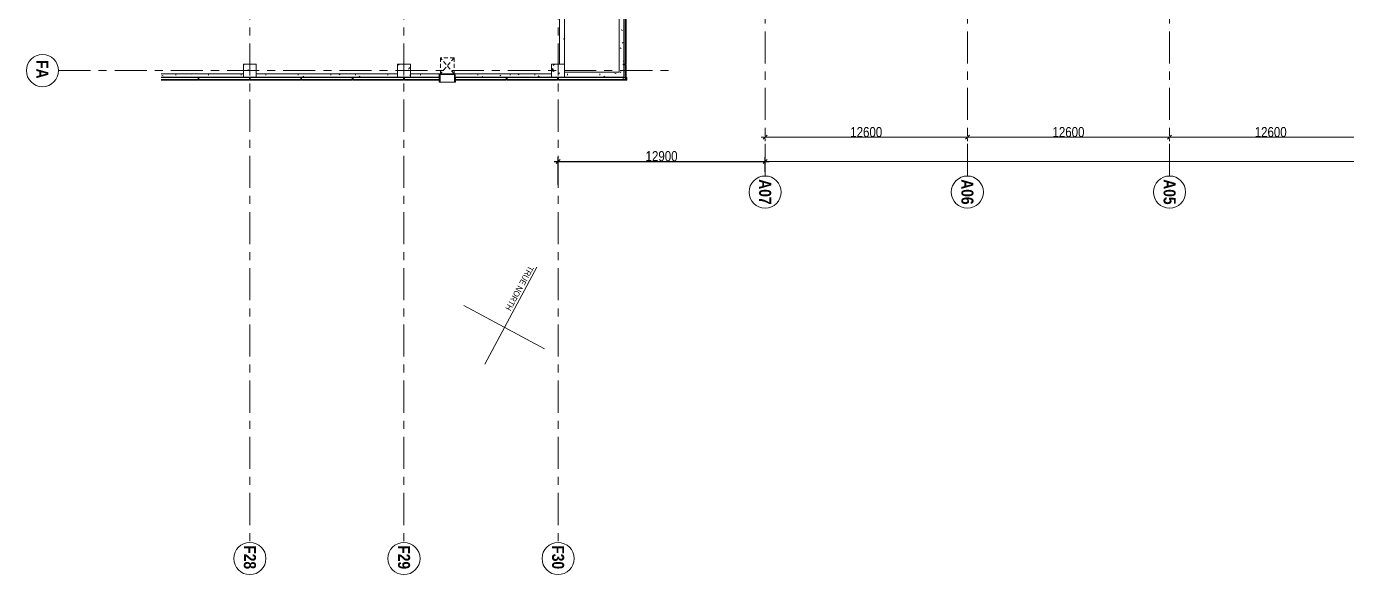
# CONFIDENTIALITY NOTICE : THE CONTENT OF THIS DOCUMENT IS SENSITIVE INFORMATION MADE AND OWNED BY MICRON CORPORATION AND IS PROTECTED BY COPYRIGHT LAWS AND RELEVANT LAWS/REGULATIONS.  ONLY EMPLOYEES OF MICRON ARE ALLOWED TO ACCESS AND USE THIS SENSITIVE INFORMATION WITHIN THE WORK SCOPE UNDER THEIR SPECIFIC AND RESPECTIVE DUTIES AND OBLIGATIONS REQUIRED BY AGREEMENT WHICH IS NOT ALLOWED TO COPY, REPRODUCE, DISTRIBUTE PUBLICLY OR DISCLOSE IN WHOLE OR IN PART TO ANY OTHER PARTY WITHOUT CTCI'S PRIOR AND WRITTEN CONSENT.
# Model space of a CAD drawing. Header units: millimetres. Extents: x 1009145 to 1153664, y -617377 to -449667.
# Drawn here: x 1009145 to 1091397, y -617377 to -583234 of the extents above; entities that cross this region are included whole.
import ezdxf

# ---------------------------------------------------------------- set-up
doc = ezdxf.new("R2010")
doc.units = ezdxf.units.MM
for name, pattern in [('Access Line', [382.3, 250, -132.3]), ('Centre', [7937.5, 1587.5, -1190.625, 3968.75, -1190.625]), ('IDA - Grid Line', [3500, 2000, -500, 500, -500])]:
    doc.linetypes.add(name, pattern=pattern)
doc.layers.get('0').update_dxf_attribs({"color": 2})
doc.layers.add('000_CTCI_CSA', color=7, linetype='Continuous')
doc.layers.add('A-_--------_E-', color=7, linetype='Continuous', lineweight=9, true_color=0x00a600)
for name, color, linetype, lineweight in [('A-_ANOTGRID_E', 7, 'Continuous', 9), ('A-_ANOTTEXT_A', 7, 'Continuous', 9), ('A-_CLAD----_E', 7, 'Continuous', 9), ('A-_CLAD----_E1', 7, 'Continuous', 9), ('A-_WALL----_E', 7, 'Continuous', 9), ('A-_WALL----_H', 7, 'Continuous', 9), ('A-_WIND----_E', 7, 'Continuous', 9), ('A-ANOT----_D', 7, 'Continuous', 9), ('A-COLN----_E', 7, 'Continuous', 9), ('A-COLN----_E1', 7, 'Continuous', 9)]:
    doc.layers.add(name, color=color, linetype=linetype, lineweight=lineweight)
doc.styles.add('Arial Narrow_1', font='ARIALN.TTF', dxfattribs={"height": 375})
doc.styles.add('Arial Narrow_2', font='ARIALN.TTF', dxfattribs={"height": 625})
doc.styles.add('Arial Narrow_B', font='ARIALNB.TTF', dxfattribs={"height": 750})
doc.dimstyles.new('IDA_-_Arial_-_2_5mm_-_Black_-_Diagonal', dxfattribs={"dimscale": 304.8, "dimtxt": 639.644359, "dimasz": 0.82021, "dimexe": 0.82021, "dimexo": 0.82021, "dimgap": 0, "dimtad": 1, "dimdec": 0, "dimzin": 0, "dimdsep": 46, "dimtxsty": 'Arial Narrow_2', "dimblk1": 'OBLIQUE', "dimblk2": 'OBLIQUE', "dimsah": 1, "dimcen": 0.09, "dimdle": 0.82021, "dimazin": 0, "dimtfac": 1, "dimtdec": 4, "dimtix": 1, "dimtmove": 0, "dimatfit": 3, "dimfxl": 1, "dimtvp": 1, "dimtolj": 1, "dimtzin": 0, "dimarcsym": 2})
pattern_1 = [(50, (0.0002, 0.0003), (1821.8403, -159.3907), [190.5, -2095.5]), (355, (0.0002, 0.0003), (-352.428, 1910.5674), [152.4, -1676.4]), (100.451, (151.8, -13.3), (1469.4262, 1751.166), [161.9, -1780.901]), (46.184, (0.0002, 508), (2710.791, -420.428), [285.75, -3143.25]), (96.636, (226, 473), (2374.0256, 2474.276), [242.85, -2671.351]), (351.184, (0.0002, 508), (2374.05, 2474.2525), [228.6, -2514.6]), (21, (254, 381), (1516.1442, -1022.6516), [190.5, -2095.5]), (326, (254, 381), (618.021, 1841.8805), [152.4, -1676.4]), (71.451, (380.3, 295.8), (2134.1713, 819.2124), [161.9, -1780.901]), (37.5, (0.0002, 0.0003), (30.88603, 845.5504), [83.82, -1572.26, 83.82, -3300.73]), (37.5, (0.0002, 0.0003), (30.88603, 845.5504), [-1739.9, -1617.98, 83.82, -1598.93]), (7.5, (0.0002, 0.0003), (668.1966, 1001.80575), [83.82, -886.46, 83.82, -2175.51]), (7.5, (0.0002, 0.0003), (668.1966, 1001.80575), [-1054.1, -1534.16, 83.82, -557.53]), (327.5, (-566.4, 0.0003), (1355.90933, -57.2896), [83.82, -551.18, 83.82, -4526.28]), (327.5, (-566.4, 0.0003), (1355.90933, -57.2896), [-718.82, -1897.38, 83.82, -2545.08]), (317.5, (-820.4, 0.0003), (1481.2932, 254.2664), [83.82, -741.68, 83.82, -3098.8]), (317.5, (-820.4, 0.0003), (1481.2932, 254.2664), [-909.32, -1231.9, 83.82, -1783.08])]

# ---------------------------------------------------------------- blocks, each defined once
blk = doc.blocks.new('1659_F10N-PROBE_A_XF10N_R25_rvt-1-PH1 LEVEL 3 - PROBE')
at = {"layer": 'A-COLN----_E1'}
h = blk.add_hatch(dxfattribs=at)
h.set_pattern_fill('FP_4', color=252, angle=90, style=0, pattern_type=2)
h.set_pattern_definition(pattern_1)
h.paths.add_polyline_path([(950157, 325156), (950157, 325956), (949357, 325956), (949357, 325156)])
h = blk.add_hatch(dxfattribs=at)
h.set_pattern_fill('FP_3', color=252, angle=90, style=0, pattern_type=2)
h.set_pattern_definition([(50, (0.0002, 0.0003), (1821.8403, -159.3907), [190.5, -2095.5]), (355, (0.0002, 0.0003), (-352.428, 1910.5674), [152.4, -1676.4]), (100.451, (151.8, -13.3), (1469.4262, 1751.166), [161.9, -1780.901]), (46.184, (0.0002, 508), (2710.791, -420.428), [285.75, -3143.25]), (96.636, (226, 473), (2374.0256, 2474.276), [242.85, -2671.351]), (351.184, (0.0002, 508), (2374.05, 2474.2525), [228.6, -2514.6]), (21, (254, 381), (1516.1442, -1022.6516), [190.5, -2095.5]), (326, (254, 381), (618.021, 1841.8805), [152.4, -1676.4]), (71.451, (380.3, 295.8), (2134.1713, 819.2124), [161.9, -1780.901]), (37.5, (0.0002, 0.0003), (30.88603, 845.5504), [83.82, -1572.26, 83.82, -3300.73]), (37.5, (0.0002, 0.0003), (30.88603, 845.5504), [-1739.9, -1617.98, 83.82, -1598.93]), (7.5, (0.0002, 0.0003), (668.1966, 1001.80575), [83.82, -886.46, 83.82, -2175.51]), (7.5, (0.0002, 0.0003), (668.1966, 1001.80575), [-1054.1, -1534.16, 83.82, -557.53]), (327.5, (-566.4, 0.0003), (1355.90933, -57.2896), [83.82, -551.18, 83.82, -4526.28]), (327.5, (-566.4, 0.0003), (1355.90933, -57.2896), [-718.82, -1897.38, 83.82, -2545.08]), (317.5, (-820.4, 0.0003), (1481.2932, 254.2664), [83.82, -741.68, 83.82, -3098.8]), (317.5, (-820.4, 0.0003), (1481.2932, 254.2664), [-909.32, -1231.9, 83.82, -1783.08])])
h.paths.add_polyline_path([(950157, 315556), (950157, 316356), (949357, 316356), (949357, 315556)])
h = blk.add_hatch(dxfattribs=at)
h.set_pattern_fill('FP_2', color=252, angle=90, style=0, pattern_type=2)
h.set_pattern_definition(pattern_1)
h.paths.add_polyline_path([(950157, 305956), (950157, 306756), (949357, 306756), (949357, 305956)])
at = {"layer": 'A-_ANOTGRID_E', "color": 252, "linetype": 'IDA - Grid Line'}
for p, q in [((949757, 294432), (949757, 332853)), ((822064, 325556), (979147, 325556)), ((822064, 315956), (979147, 315956)), ((822064, 306356), (979147, 306356))]:
    blk.add_line(p, q, dxfattribs=at)
at = {"layer": 'A-_ANOTGRID_E', "color": 252}
for centre in [(980147, 325556), (980147, 315956), (980147, 306356), (949757, 293432)]:
    blk.add_circle(centre, 1000, dxfattribs=at)
at = {"layer": 'A-_CLAD----_E', "color": 252}
for p, q in [((950359, 329831), (950309, 329831)), ((950309, 329831), (950309, 325581)), ((950359, 325581), (950359, 329831)), ((949347, 329791), (946197, 329791)), ((946197, 329741), (949347, 329741)), ((949347, 329741), (949347, 329791)), ((950302, 329791), (949397, 329791)), ((949397, 329791), (949397, 329741)), ((949397, 329741), (950302, 329741)), ((950302, 329741), (950302, 329791)), ((950309, 325581), (950359, 325581)), ((950359, 325531), (950309, 325531)), ((950309, 325531), (950309, 322381)), ((950359, 322381), (950359, 325531)), ((950309, 322381), (950359, 322381)), ((950359, 322331), (950309, 322331)), ((950309, 322331), (950309, 319156)), ((950359, 319156), (950359, 322331)), ((950309, 319156), (950359, 319156)), ((950359, 318156), (950309, 318156)), ((950309, 318156), (950309, 315981)), ((950359, 315981), (950359, 318156)), ((950309, 315981), (950359, 315981)), ((950359, 315931), (950309, 315931)), ((950309, 315931), (950309, 312781)), ((950359, 312781), (950359, 315931)), ((950309, 312781), (950359, 312781)), ((950359, 312731), (950309, 312731)), ((950309, 312731), (950309, 309581)), ((950359, 309581), (950359, 312731)), ((950309, 309581), (950359, 309581)), ((950359, 309531), (950309, 309531)), ((950309, 309531), (950309, 306381)), ((950359, 306381), (950359, 309531)), ((950309, 306381), (950359, 306381)), ((950359, 306331), (950309, 306331)), ((950309, 306331), (950309, 303181)), ((950359, 303181), (950359, 306331)), ((950309, 303181), (950359, 303181)), ((950359, 303131), (950309, 303131)), ((950309, 303131), (950309, 300830)), ((950359, 300830), (950359, 303131))]:
    blk.add_line(p, q, dxfattribs=at)
at = {"layer": 'A-_CLAD----_E1', "color": 252}
for p, q in [((950184, 329831), (950309, 329831)), ((950184, 329831), (950184, 329791)), ((950157, 329616), (950302, 329616)), ((950184, 329741), (950184, 325581)), ((950302, 329741), (950302, 329616)), ((950184, 325531), (950184, 322381)), ((950184, 322331), (950184, 319156)), ((950309, 319156), (950184, 319156)), ((950184, 318156), (950184, 315981)), ((950184, 315931), (950184, 312781)), ((950184, 312731), (950184, 309581)), ((950184, 309531), (950184, 306381)), ((950184, 306331), (950184, 303181)), ((950184, 303131), (950184, 300830))]:
    blk.add_line(p, q, dxfattribs=at)
at = {"layer": 'A-_CLAD----_E1', "color": 252, "extrusion": (0, 0, -1)}
for p, q in [((949347, 329766), (949347, 329616)), ((949397, 329766), (949347, 329766)), ((949347, 329616), (949397, 329616)), ((949397, 329616), (949397, 329766)), ((950334, 325581), (950184, 325581)), ((950184, 325581), (950184, 325531)), ((950184, 325531), (950334, 325531)), ((950334, 325531), (950334, 325581)), ((950334, 322381), (950184, 322381)), ((950184, 322381), (950184, 322331)), ((950184, 322331), (950334, 322331)), ((950334, 322331), (950334, 322381)), ((950334, 315981), (950184, 315981)), ((950184, 315981), (950184, 315931)), ((950184, 315931), (950334, 315931)), ((950334, 315931), (950334, 315981)), ((950334, 312781), (950184, 312781)), ((950184, 312781), (950184, 312731)), ((950184, 312731), (950334, 312731)), ((950334, 312731), (950334, 312781)), ((950334, 309581), (950184, 309581)), ((950184, 309581), (950184, 309531)), ((950184, 309531), (950334, 309531)), ((950334, 309531), (950334, 309581)), ((950334, 306381), (950184, 306381)), ((950184, 306381), (950184, 306331)), ((950184, 306331), (950334, 306331)), ((950334, 306331), (950334, 306381)), ((950334, 303181), (950184, 303181)), ((950184, 303181), (950184, 303131)), ((950184, 303131), (950334, 303131)), ((950334, 303131), (950334, 303181))]:
    blk.add_line(p, q, dxfattribs=at)
at = {"layer": 'A-_WALL----_E', "color": 252}
for p, q in [((949857, 329656), (943157, 329656)), ((943457, 329356), (949857, 329356)), ((950157, 329656), (949857, 329656)), ((949857, 329356), (949857, 325956)), ((950157, 325956), (950157, 329656)), ((949357, 325956), (943957, 325956)), ((943957, 325656), (949357, 325656)), ((949957, 325156), (949957, 319153)), ((950157, 319153), (950157, 325156)), ((949957, 319153), (950157, 319153)), ((950157, 318156), (949957, 318156)), ((949957, 318156), (949957, 316356)), ((950157, 316356), (950157, 318156)), ((949957, 315556), (949957, 306756)), ((950157, 306756), (950157, 315556)), ((949957, 305956), (949957, 300830)), ((950157, 300830), (950157, 305956))]:
    blk.add_line(p, q, dxfattribs=at)
at = {"layer": 'A-_WALL----_H', "color": 252, "linetype": 'Continuous'}
for p, q in [((947254, 329562), (947212, 329489)), ((948041, 329542), (948000, 329615)), ((948388, 329494), (948346, 329421)), ((949175, 329610), (949149, 329656)), ((949857, 329445), (949827, 329497)), ((949869, 329424), (949857, 329445)), ((949961, 329172), (949920, 329099)), ((950147, 328478), (950106, 328405)), ((949960, 328168), (950044, 328168)), ((947806, 325886), (947765, 325956)), ((948940, 325954), (948939, 325956)), ((949960, 326136), (950044, 326136)), ((949960, 324104), (950044, 324104)), ((950129, 324382), (950087, 324310)), ((949960, 322580), (950044, 322580)), ((950024, 323061), (949982, 323133)), ((950092, 321927), (950050, 321999)), ((950157, 320797), (950118, 320866)), ((949974, 320099), (949957, 320128)), ((949960, 320548), (950044, 320548)), ((949975, 318019), (949957, 317988)), ((949960, 316992), (950044, 316992)), ((949960, 314960), (950044, 314960)), ((949960, 312928), (950044, 312928)), ((950143, 313229), (950101, 313157)), ((950010, 311908), (949968, 311980)), ((949960, 311404), (950044, 311404)), ((950157, 310207), (950150, 310195)), ((949960, 309372), (950044, 309372)), ((950146, 309640), (950104, 309713)), ((949960, 307340), (950044, 307340)), ((949960, 305816), (950044, 305816)), ((949960, 303784), (950044, 303784)), ((949970, 302770), (949957, 302748)), ((949960, 301752), (950044, 301752)), ((950088, 300943), (950046, 300870))]:
    blk.add_line(p, q, dxfattribs=at)
at = {"layer": 'A-_WIND----_E', "color": 252}
for p, q in [((949957, 319153), (949957, 319106)), ((950007, 319106), (950007, 319153)), ((950007, 319153), (950007, 319106)), ((950309, 319156), (950157, 319156)), ((950482, 319156), (950359, 319156)), ((950482, 319106), (950482, 319156)), ((949992, 319106), (949957, 319106)), ((949957, 319106), (949957, 319056)), ((949957, 319056), (949957, 318256)), ((949957, 319056), (949992, 319056)), ((949979, 319056), (949971, 319056)), ((949971, 319056), (949971, 318256)), ((949979, 318256), (949979, 319056)), ((949992, 319056), (949992, 319106)), ((949992, 319106), (950007, 319106)), ((949992, 318256), (949992, 319056)), ((950007, 318206), (950007, 319106)), ((950007, 319106), (950482, 319106)), ((950007, 319106), (950007, 318206)), ((950482, 318206), (950482, 319106)), ((949992, 318256), (949957, 318256)), ((949957, 318256), (949957, 318206)), ((949957, 318206), (949992, 318206)), ((949957, 318206), (949957, 318156)), ((949971, 318256), (949979, 318256)), ((949992, 318206), (949992, 318256)), ((950007, 318206), (949992, 318206)), ((950007, 318156), (950007, 318206)), ((950482, 318206), (950007, 318206)), ((950007, 318206), (950007, 318156)), ((950157, 318156), (950309, 318156)), ((950359, 318156), (950482, 318156)), ((950482, 318156), (950482, 318206))]:
    blk.add_line(p, q, dxfattribs=at)
at = {"layer": 'A-_WIND----_E', "color": 252, "linetype": 'Centre'}
for p, q in [((950482, 319156), (950482, 318156)), ((950482, 318735), (950482, 319051))]:
    blk.add_line(p, q, dxfattribs=at)
at = {"layer": 'A-_WIND----_E', "color": 252, "linetype": 'Access Line'}
for p, q in [((948957, 319081), (948957, 318231)), ((948957, 319081), (949957, 319081)), ((949957, 319081), (948957, 318231)), ((948957, 319081), (949957, 318231)), ((948957, 318231), (949957, 318231))]:
    blk.add_line(p, q, dxfattribs=at)
at = {"layer": 'A-COLN----_E', "color": 252}
for p, q in [((949357, 325956), (949357, 325156)), ((950157, 325956), (949357, 325956)), ((950157, 325156), (950157, 325956)), ((949357, 325156), (950157, 325156)), ((949357, 316356), (949357, 315556)), ((950157, 316356), (949357, 316356)), ((950157, 315556), (950157, 316356)), ((949357, 315556), (950157, 315556)), ((949357, 306756), (949357, 305956)), ((950157, 306756), (949357, 306756)), ((950157, 305956), (950157, 306756)), ((949357, 305956), (950157, 305956))]:
    blk.add_line(p, q, dxfattribs=at)
at = {"layer": 'A-_ANOTGRID_E', "color": 252, "style": 'Arial Narrow_B'}
for s, p in [('F30', (979324, 325184)), ('F29', (979324, 315584)), ('F28', (979324, 305984)), ('FA', (949106, 293054))]:
    blk.add_text(s, height=750, dxfattribs=at).set_placement(p)
blk = doc.blocks.new('_Oblique')
at = {"color": 0, "linetype": 'ByBlock', "lineweight": -2}
blk.add_line((-0.5, -0.5), (0.5, 0.5), dxfattribs=at)
blk = doc.blocks.new('*D775')
at = {"layer": 'A-ANOT----_D', "color": 0, "lineweight": -2, "transparency": 16777216}
for p, q in [((1042269, -593107), (1042269, -591388)), ((1055169, -592301), (1055169, -591388)), ((1042019, -591638), (1055419, -591638))]:
    blk.add_line(p, q, dxfattribs=at)
at = {"layer": 'Defpoints', "color": 0, "transparency": 16777216}
for p in [(1055169, -591638), (1055169, -592551), (1042269, -593357)]:
    blk.add_point(p, dxfattribs=at)
at = {"layer": 'A-ANOT----_D', "color": 0, "lineweight": -2, "transparency": 16777216, "xscale": 250, "yscale": 250, "zscale": 250, "rotation": 180}
blk.add_blockref('_Oblique', (1042269, -591638), dxfattribs=at)
at = {"layer": 'A-ANOT----_D', "color": 0, "lineweight": -2, "transparency": 16777216, "xscale": 250, "yscale": 250, "zscale": 250}
blk.add_blockref('_Oblique', (1055169, -591638), dxfattribs=at)
at = {"layer": 'A-ANOT----_D', "color": 0, "transparency": 16777216, "insert": (1048719, -591319), "char_height": 625, "width": 2375.82, "attachment_point": 5, "style": 'Arial Narrow_2'}
blk.add_mtext('\\A1;12900', dxfattribs=at)
blk = doc.blocks.new('CTCI_Building shape and Grid line')
at = {"layer": 'A-_--------_E-', "color": 252}
for p, q in [((1141699, -175122), (1135661, -171879)), ((1138046, -176424), (1140743, -171402))]:
    blk.add_line(p, q, dxfattribs=at)
at = {"layer": 'A-_ANOTGRID_E', "color": 252, "linetype": 'IDA - Grid Line'}
for p, q in [((1129987, -132450), (1030978, -132450)), ((1129987, -145050), (1030978, -145050)), ((1129987, -157650), (1030978, -157650))]:
    blk.add_line(p, q, dxfattribs=at)
at = {"layer": 'A-_ANOTGRID_E', "color": 252}
for centre in [(1130987, -132450), (1130987, -145050), (1130987, -157650)]:
    blk.add_circle(centre, 1000, dxfattribs=at)
at = {"layer": 'A-ANOT----_D', "color": 252}
for p, q in [((1129074, -157900), (1129074, -83000)), ((1127574, -132700), (1127574, -119600)), ((1127574, -145300), (1127574, -132200)), ((1127647, -132450), (1127824, -132450)), ((1127647, -132450), (1127824, -132450)), ((1127574, -157900), (1127574, -144800)), ((1127647, -145050), (1127824, -145050)), ((1127647, -145050), (1127824, -145050)), ((1127647, -157650), (1127824, -157650)), ((1129147, -157650), (1129324, -157650))]:
    blk.add_line(p, q, dxfattribs=at)
at = {"layer": 'A-ANOT----_D', "color": 252, "xscale": 250, "yscale": 250, "zscale": 250}
for p, rotation in [((1127574, -132450), 90), ((1127574, -132450), 270), ((1127574, -145050), 90), ((1127574, -145050), 270), ((1127574, -157650), 270), ((1129074, -157650), 270)]:
    blk.add_blockref('_Oblique', p, dxfattribs=dict(at, rotation=rotation))
at = {"layer": 'A-_ANOTGRID_E', "color": 252, "style": 'Arial Narrow_B'}
for s, p in [('A05', (1130191, -132822)), ('A06', (1130191, -145422)), ('A07', (1130191, -158022))]:
    blk.add_text(s, height=750, dxfattribs=at).set_placement(p)
at = {"layer": 'A-_ANOTTEXT_A', "color": 252, "insert": (1135715, -172049), "char_height": 375, "width": 3447.26, "attachment_point": 1, "rotation": 331.4535, "style": 'Arial Narrow_1'}
blk.add_mtext('TRUE NORTH', dxfattribs=at)
at = {"layer": 'A-ANOT----_D', "color": 252, "char_height": 625, "width": 2375.82, "attachment_point": 5, "rotation": 90, "style": 'Arial Narrow_2'}
for insert in [(1127255, -126150), (1127255, -138750), (1127255, -151350)]:
    blk.add_mtext('\\A1;12600', dxfattribs=dict(at, insert=insert))

msp = doc.modelspace()

# ---------------------------------------------------------------- block references
at = {"color": 252, "lineweight": 5, "rotation": 270}
msp.add_blockref('1659_F10N-PROBE_A_XF10N_R25_rvt-1-PH1 LEVEL 3 - PROBE', (716713.2, 363769.8), dxfattribs=at)
at = {"layer": '000_CTCI_CSA', "color": 252, "rotation": 270}
msp.add_blockref('CTCI_Building shape and Grid line', (1212818.9, 537435.8), dxfattribs=at)

# ---------------------------------------------------------------- dimensions: what is measured, and where the dimension line sits
at = {"layer": 'A-ANOT----_D', "color": 252}
dim = msp.add_linear_dim(base=(1055169.3, -591638.1), p1=(1042269.3, -593357), p2=(1055169.3, -592551.4), dimstyle='IDA_-_Arial_-_2_5mm_-_Black_-_Diagonal', override={"dimpost": '<>', "dimfxl": 12600}, dxfattribs=at)
dim.commit()
dim.dimension.update_dxf_attribs({"geometry": '*D775', "text_midpoint": (1048719.3, -591319)})

doc.saveas('drawing.dxf')
